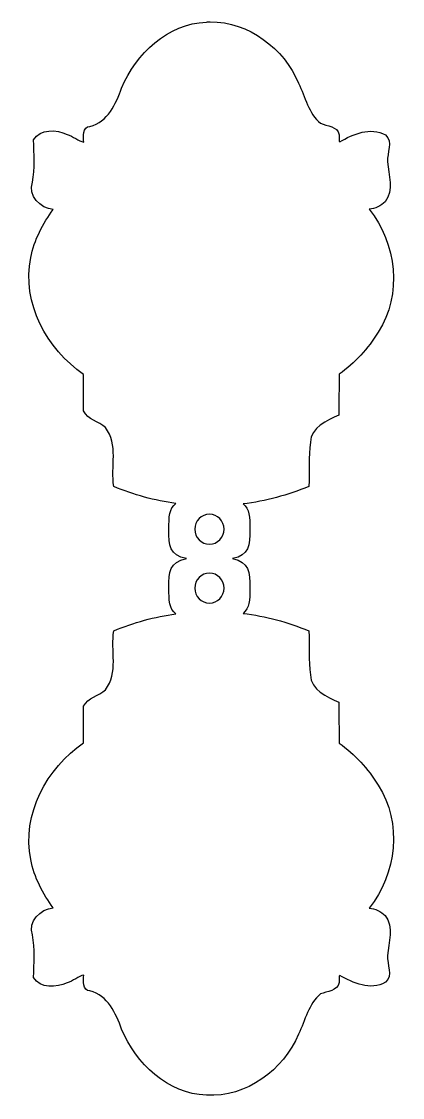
# Model space of a CAD drawing. Header units: centimetres. Extents: x -5.2 to 4, y -12.9 to 13.1.
import ezdxf

# ---------------------------------------------------------------- set-up
doc = ezdxf.new("R2010")
doc.units = ezdxf.units.CM
doc.header["$MEASUREMENT"] = 0
doc.layers.add('Layer 1', color=7, linetype='Continuous')

msp = doc.modelspace()

# ---------------------------------------------------------------- linework, layer by layer
at = {"layer": 'Layer 1', "color": 56}
for points, knots in [([(-0.65247, 13.11828), (-0.68259, 13.11798), (-0.71232, 13.11666), (-0.74259, 13.11497), (-0.74259, 13.11497), (-1.68004, 13.07389), (-2.45177, 12.35006), (-2.79973, 11.51507), (-2.79973, 11.51507), (-2.93921, 11.13846), (-3.13354, 10.68575), (-3.56702, 10.58737), (-3.56702, 10.58737), (-3.75191, 10.57846), (-3.73538, 10.33523), (-3.7175, 10.20124), (-3.7175, 10.20124), (-3.83427, 10.23262), (-3.98391, 10.34752), (-4.12099, 10.39141), (-4.12099, 10.39141), (-4.37884, 10.50607), (-4.77595, 10.54122), (-4.93706, 10.25995), (-4.93706, 10.25995), (-4.92022, 9.9212), (-4.89954, 9.56762), (-4.96186, 9.23056), (-4.96186, 9.23056), (-5.07581, 8.91137), (-4.77439, 8.59447), (-4.46081, 8.57324), (-4.46081, 8.57324), (-4.69693, 8.24235), (-4.92845, 7.83112), (-5.00321, 7.40494), (-5.00321, 7.40494), (-5.22809, 6.30996), (-4.61761, 5.18373), (-3.72081, 4.57638), (-3.72081, 4.57638), (-3.72081, 4.57638), (-3.72081, 3.6892), (-3.72081, 3.6892), (-3.72081, 3.6892), (-3.62318, 3.47613), (-3.35579, 3.43958), (-3.19412, 3.28819), (-3.19412, 3.28819), (-2.86922, 2.88002), (-3.07114, 2.33005), (-2.98907, 1.85696), (-2.98907, 1.85696), (-2.5062, 1.65694), (-1.99831, 1.5181), (-1.48094, 1.44686), (-1.48094, 1.44686), (-1.64989, 1.32514), (-1.65209, 1.12139), (-1.65209, 0.82344), (-1.65209, 0.82344), (-1.65209, 0.41746), (-1.64122, 0.19646), (-1.22958, 0.10989), (-1.22958, 0.10989), (-1.64108, 0.0233), (-1.65209, -0.19773), (-1.65209, -0.60366), (-1.65209, -0.60366), (-1.65209, -0.90162), (-1.64988, -1.10537), (-1.48094, -1.22708), (-1.48094, -1.22708), (-1.9983, -1.29833), (-2.50619, -1.43717), (-2.98907, -1.63718), (-2.98907, -1.63718), (-3.07114, -2.11027), (-2.86922, -2.66024), (-3.19412, -3.06841), (-3.19412, -3.06841), (-3.35579, -3.2198), (-3.62318, -3.25634), (-3.72081, -3.46942), (-3.72081, -3.46942), (-3.72081, -3.46942), (-3.72081, -4.3566), (-3.72081, -4.3566), (-3.72081, -4.3566), (-4.61761, -4.96395), (-5.2281, -6.09018), (-5.00321, -7.18516), (-5.00321, -7.18516), (-4.92845, -7.61134), (-4.69694, -8.02257), (-4.46081, -8.35346), (-4.46081, -8.35346), (-4.7744, -8.37469), (-5.07582, -8.69159), (-4.96186, -9.01078), (-4.96186, -9.01078), (-4.89953, -9.34785), (-4.92022, -9.70142), (-4.93706, -10.04017), (-4.93706, -10.04017), (-4.77595, -10.32145), (-4.37884, -10.28629), (-4.12099, -10.17163), (-4.12099, -10.17163), (-3.98391, -10.12774), (-3.83427, -10.01284), (-3.7175, -9.98146), (-3.7175, -9.98146), (-3.73538, -10.11545), (-3.75191, -10.35868), (-3.56702, -10.36759), (-3.56702, -10.36759), (-3.13354, -10.46597), (-2.9392, -10.91868), (-2.79973, -11.29529), (-2.79973, -11.29529), (-2.45177, -12.13028), (-1.68004, -12.85411), (-0.74259, -12.89519), (-0.74259, -12.89519), (0.22602, -12.94926), (1.12793, -12.28538), (1.49231, -11.41104), (1.49231, -11.41104), (1.6544, -11.08521), (1.72979, -10.67513), (2.02726, -10.44118), (2.02726, -10.44118), (2.17998, -10.36812), (2.44171, -10.37811), (2.47374, -10.16419), (2.47374, -10.16419), (2.49416, -10.11138), (2.45698, -9.99159), (2.48945, -9.98973), (2.48945, -9.98973), (2.81144, -10.18099), (3.24355, -10.36272), (3.59739, -10.15758), (3.59739, -10.15758), (3.79418, -9.99338), (3.63147, -9.72198), (3.65196, -9.511), (3.65196, -9.511), (3.67137, -9.19506), (3.82151, -8.81366), (3.5916, -8.54031), (3.5916, -8.54031), (3.48998, -8.43712), (3.35106, -8.37261), (3.2063, -8.35924), (3.2063, -8.35924), (3.86672, -7.53745), (4.01344, -6.2837), (3.42375, -5.38102), (3.42375, -5.38102), (3.18425, -4.97965), (2.85363, -4.63657), (2.47952, -4.35824), (2.47952, -4.35824), (2.47362, -4.02892), (2.46863, -3.69956), (2.46877, -3.37019), (2.46877, -3.37019), (2.18105, -3.23553), (1.79011, -3.08014), (1.7792, -2.70956), (1.7792, -2.70956), (1.72486, -2.35559), (1.77133, -1.99613), (1.74199, -1.64048), (1.74199, -1.64048), (1.23271, -1.42621), (0.69381, -1.28297), (0.14539, -1.21549), (0.14539, -1.21549), (0.30194, -1.09433), (0.31324, -0.89585), (0.31324, -0.60364), (0.31324, -0.60364), (0.31324, -0.20273), (0.29094, 0.02204), (-0.10844, 0.10991), (-0.10844, 0.10991), (0.29112, 0.19775), (0.31324, 0.42248), (0.31324, 0.82346), (0.31324, 0.82346), (0.31324, 1.11567), (0.30194, 1.31415), (0.14539, 1.43531), (0.14539, 1.43531), (0.6938, 1.50279), (1.2327, 1.64603), (1.74199, 1.8603), (1.74199, 1.8603), (1.77133, 2.21595), (1.72485, 2.57542), (1.7792, 2.92938), (1.7792, 2.92938), (1.79011, 3.29997), (2.18105, 3.45535), (2.46877, 3.59001), (2.46877, 3.59001), (2.46864, 3.91939), (2.47362, 4.24875), (2.47952, 4.57806), (2.47952, 4.57806), (2.85363, 4.85639), (3.18426, 5.19947), (3.42375, 5.60084), (3.42375, 5.60084), (4.01344, 6.50352), (3.86671, 7.75726), (3.2063, 8.57906), (3.2063, 8.57906), (3.35106, 8.59244), (3.48998, 8.65694), (3.5916, 8.76013), (3.5916, 8.76013), (3.82151, 9.03348), (3.67136, 9.41488), (3.65196, 9.73082), (3.65196, 9.73082), (3.63147, 9.9418), (3.79418, 10.2132), (3.59739, 10.3774), (3.59739, 10.3774), (3.24354, 10.58254), (2.81144, 10.40081), (2.48945, 10.20955), (2.48945, 10.20955), (2.45698, 10.21141), (2.49416, 10.3312), (2.47374, 10.38401), (2.47374, 10.38401), (2.44171, 10.59793), (2.17997, 10.58793), (2.02726, 10.661), (2.02726, 10.661), (1.72978, 10.89495), (1.6544, 11.30503), (1.49231, 11.63086), (1.49231, 11.63086), (1.13932, 12.47787), (0.28139, 13.1277), (-0.65247, 13.11831), (-0.65247, 13.11831), (-0.65247, 13.11831), (-0.65247, 13.11828), (-0.65247, 13.11828)], [0, 0, 0, 0, 0.01538462, 0.01538462, 0.01538462, 0.01538462, 0.03076923, 0.03076923, 0.03076923, 0.03076923, 0.04615385, 0.04615385, 0.04615385, 0.04615385, 0.06153846, 0.06153846, 0.06153846, 0.06153846, 0.07692308, 0.07692308, 0.07692308, 0.07692308, 0.09230769, 0.09230769, 0.09230769, 0.09230769, 0.10769231, 0.10769231, 0.10769231, 0.10769231, 0.12307692, 0.12307692, 0.12307692, 0.12307692, 0.13846154, 0.13846154, 0.13846154, 0.13846154, 0.15384615, 0.15384615, 0.15384615, 0.15384615, 0.16923077, 0.16923077, 0.16923077, 0.16923077, 0.18461538, 0.18461538, 0.18461538, 0.18461538, 0.2, 0.2, 0.2, 0.2, 0.21538462, 0.21538462, 0.21538462, 0.21538462, 0.23076923, 0.23076923, 0.23076923, 0.23076923, 0.24615385, 0.24615385, 0.24615385, 0.24615385, 0.26153846, 0.26153846, 0.26153846, 0.26153846, 0.27692308, 0.27692308, 0.27692308, 0.27692308, 0.29230769, 0.29230769, 0.29230769, 0.29230769, 0.30769231, 0.30769231, 0.30769231, 0.30769231, 0.32307692, 0.32307692, 0.32307692, 0.32307692, 0.33846154, 0.33846154, 0.33846154, 0.33846154, 0.35384615, 0.35384615, 0.35384615, 0.35384615, 0.36923077, 0.36923077, 0.36923077, 0.36923077, 0.38461538, 0.38461538, 0.38461538, 0.38461538, 0.4, 0.4, 0.4, 0.4, 0.41538462, 0.41538462, 0.41538462, 0.41538462, 0.43076923, 0.43076923, 0.43076923, 0.43076923, 0.44615385, 0.44615385, 0.44615385, 0.44615385, 0.46153846, 0.46153846, 0.46153846, 0.46153846, 0.47692308, 0.47692308, 0.47692308, 0.47692308, 0.49230769, 0.49230769, 0.49230769, 0.49230769, 0.50769231, 0.50769231, 0.50769231, 0.50769231, 0.52307692, 0.52307692, 0.52307692, 0.52307692, 0.53846154, 0.53846154, 0.53846154, 0.53846154, 0.55384615, 0.55384615, 0.55384615, 0.55384615, 0.56923077, 0.56923077, 0.56923077, 0.56923077, 0.58461538, 0.58461538, 0.58461538, 0.58461538, 0.6, 0.6, 0.6, 0.6, 0.61538462, 0.61538462, 0.61538462, 0.61538462, 0.63076923, 0.63076923, 0.63076923, 0.63076923, 0.64615385, 0.64615385, 0.64615385, 0.64615385, 0.66153846, 0.66153846, 0.66153846, 0.66153846, 0.67692308, 0.67692308, 0.67692308, 0.67692308, 0.69230769, 0.69230769, 0.69230769, 0.69230769, 0.70769231, 0.70769231, 0.70769231, 0.70769231, 0.72307692, 0.72307692, 0.72307692, 0.72307692, 0.73846154, 0.73846154, 0.73846154, 0.73846154, 0.75384615, 0.75384615, 0.75384615, 0.75384615, 0.76923077, 0.76923077, 0.76923077, 0.76923077, 0.78461538, 0.78461538, 0.78461538, 0.78461538, 0.8, 0.8, 0.8, 0.8, 0.81538462, 0.81538462, 0.81538462, 0.81538462, 0.83076923, 0.83076923, 0.83076923, 0.83076923, 0.84615385, 0.84615385, 0.84615385, 0.84615385, 0.86153846, 0.86153846, 0.86153846, 0.86153846, 0.87692308, 0.87692308, 0.87692308, 0.87692308, 0.89230769, 0.89230769, 0.89230769, 0.89230769, 0.90769231, 0.90769231, 0.90769231, 0.90769231, 0.92307692, 0.92307692, 0.92307692, 0.92307692, 0.93846154, 0.93846154, 0.93846154, 0.93846154, 0.95384615, 0.95384615, 0.95384615, 0.95384615, 0.96923077, 0.96923077, 0.96923077, 0.96923077, 1, 1, 1, 1]), ([(-0.66901, 1.18723), (-0.47316, 1.18723), (-0.31513, 1.02415), (-0.31513, 0.82343), (-0.31513, 0.82343), (-0.31513, 0.62271), (-0.47316, 0.46045), (-0.66901, 0.46045), (-0.66901, 0.46045), (-0.86486, 0.46045), (-1.02372, 0.62271), (-1.02372, 0.82343), (-1.02372, 0.82343), (-1.02372, 1.02415), (-0.86486, 1.18723), (-0.66901, 1.18723)], [0, 0, 0, 0, 0.2, 0.2, 0.2, 0.2, 0.4, 0.4, 0.4, 0.4, 0.6, 0.6, 0.6, 0.6, 1, 1, 1, 1]), ([(-0.66901, -0.2407), (-0.47316, -0.2407), (-0.31513, -0.40296), (-0.31513, -0.60368), (-0.31513, -0.60368), (-0.31513, -0.8044), (-0.47316, -0.96748), (-0.66901, -0.96748), (-0.66901, -0.96748), (-0.86486, -0.96748), (-1.02372, -0.8044), (-1.02372, -0.60368), (-1.02372, -0.60368), (-1.02372, -0.40296), (-0.86486, -0.2407), (-0.66901, -0.2407)], [0, 0, 0, 0, 0.2, 0.2, 0.2, 0.2, 0.4, 0.4, 0.4, 0.4, 0.6, 0.6, 0.6, 0.6, 1, 1, 1, 1])]:
    msp.add_open_spline(points, degree=3, knots=knots, dxfattribs=at)

doc.saveas('drawing.dxf')
